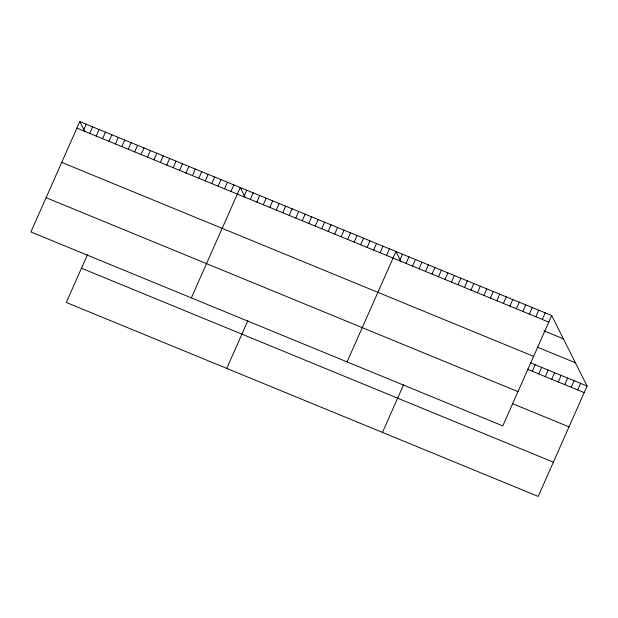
<?xml version="1.0" encoding="UTF-8"?>
<svg xmlns="http://www.w3.org/2000/svg" width="618" height="618" viewBox="0 0 618 618"><rect width="100%" height="100%" fill="white"/><g stroke="black" fill="none" stroke-linecap="round" stroke-linejoin="round"><path stroke-width="0.93" d="M79.807 121.576L30.9 231.943L502.797 425.902L551.704 315.535L79.807 121.576L84.921 131.758M83.322 130.777L86.226 124.21M89.734 133.411L92.646 126.852M96.153 136.053L99.065 129.486M102.573 138.687L105.477 132.128M108.992 141.329L111.897 134.763M115.412 143.963L118.316 137.405M121.823 146.605L124.736 140.039M128.243 149.239L131.155 142.681M87.432 254.763L66.296 302.465L538.193 496.424L587.1 386.057L551.704 315.535M134.662 151.881L137.567 145.315M141.082 154.515L143.986 147.957M147.501 157.15L150.406 150.591M153.913 159.792L156.825 153.225M160.332 162.426L163.245 155.867M166.752 165.068L169.656 158.502M173.171 167.702L176.076 161.143M179.583 170.344L182.495 163.778M186.003 172.978L188.915 166.42M192.422 175.62L195.327 169.054M198.841 178.254L201.746 171.696M205.261 180.896L208.166 174.33M211.673 183.531L214.585 176.972M218.092 186.172L221.005 179.606M224.512 188.807L227.416 182.248M230.931 191.441L233.836 184.882M191.348 297.891L240.255 187.517L245.361 197.706M243.832 196.748L246.744 190.189M250.321 199.413L253.233 192.855M256.81 202.086L259.722 195.52M263.299 204.751L266.211 198.185M269.788 207.416L272.7 200.858M276.277 210.081L279.189 203.523M282.766 212.754L285.678 206.188M289.255 215.419L292.159 208.853M226.736 368.413L247.88 320.711M295.744 218.084L298.649 211.526M302.233 220.75L305.137 214.191M308.722 223.415L311.626 216.856M315.211 226.088L318.115 219.521M321.7 228.753L324.604 222.186M328.189 231.418L331.094 224.859M334.678 234.083L337.582 227.524M341.167 236.756L344.071 230.19M347.656 239.421L350.56 232.855M354.145 242.086L357.049 235.528M360.626 244.751L363.538 238.193M367.115 247.424L370.027 240.858M373.604 250.089L376.516 243.523M380.093 252.754L383.005 246.196M386.582 255.419L389.494 248.861M347.069 361.901L395.983 251.526L401.09 261.708M399.56 260.757L402.472 254.191M406.049 263.423L408.961 256.856M412.538 266.088L415.443 259.529M419.027 268.753L421.932 262.194M425.516 271.426L428.421 264.859M432.005 274.091L434.91 267.524M438.494 276.756L441.399 270.197M444.983 279.421L447.888 272.862M382.465 432.422L403.6 384.713M451.472 282.094L454.377 275.528M457.961 284.759L460.866 278.193M464.45 287.424L467.355 280.866M470.939 290.089L473.844 283.531M477.42 292.754L480.333 286.196M483.909 295.427L486.822 288.861M490.398 298.092L493.311 291.526M496.887 300.757L499.8 294.199M503.376 303.423L506.289 296.864M509.865 306.095L512.778 299.529M516.354 308.761L519.267 302.194M522.843 311.426L525.756 304.867M529.332 314.091L532.237 307.532M535.821 316.764L538.726 310.197M542.31 319.429L545.215 312.863M532.283 371.279L535.188 364.72M538.772 373.944L541.677 367.386M545.261 376.617L548.166 370.051M551.75 379.282L554.655 372.716M558.239 381.947L561.144 375.389M564.728 384.612L567.633 378.054M571.217 387.285L574.122 380.719M577.706 389.95L580.611 383.384M76.902 128.135L548.799 322.094M543.917 330.8L563.384 338.803M537.297 347.115L575.42 362.781M61.723 162.395L533.62 356.354M530.321 362.72L587.1 386.057M527.417 369.278L584.195 392.615M46.08 197.69L517.977 391.642M512.237 403.539L569.008 426.876M81.476 268.212L553.373 462.171"/></g></svg>
